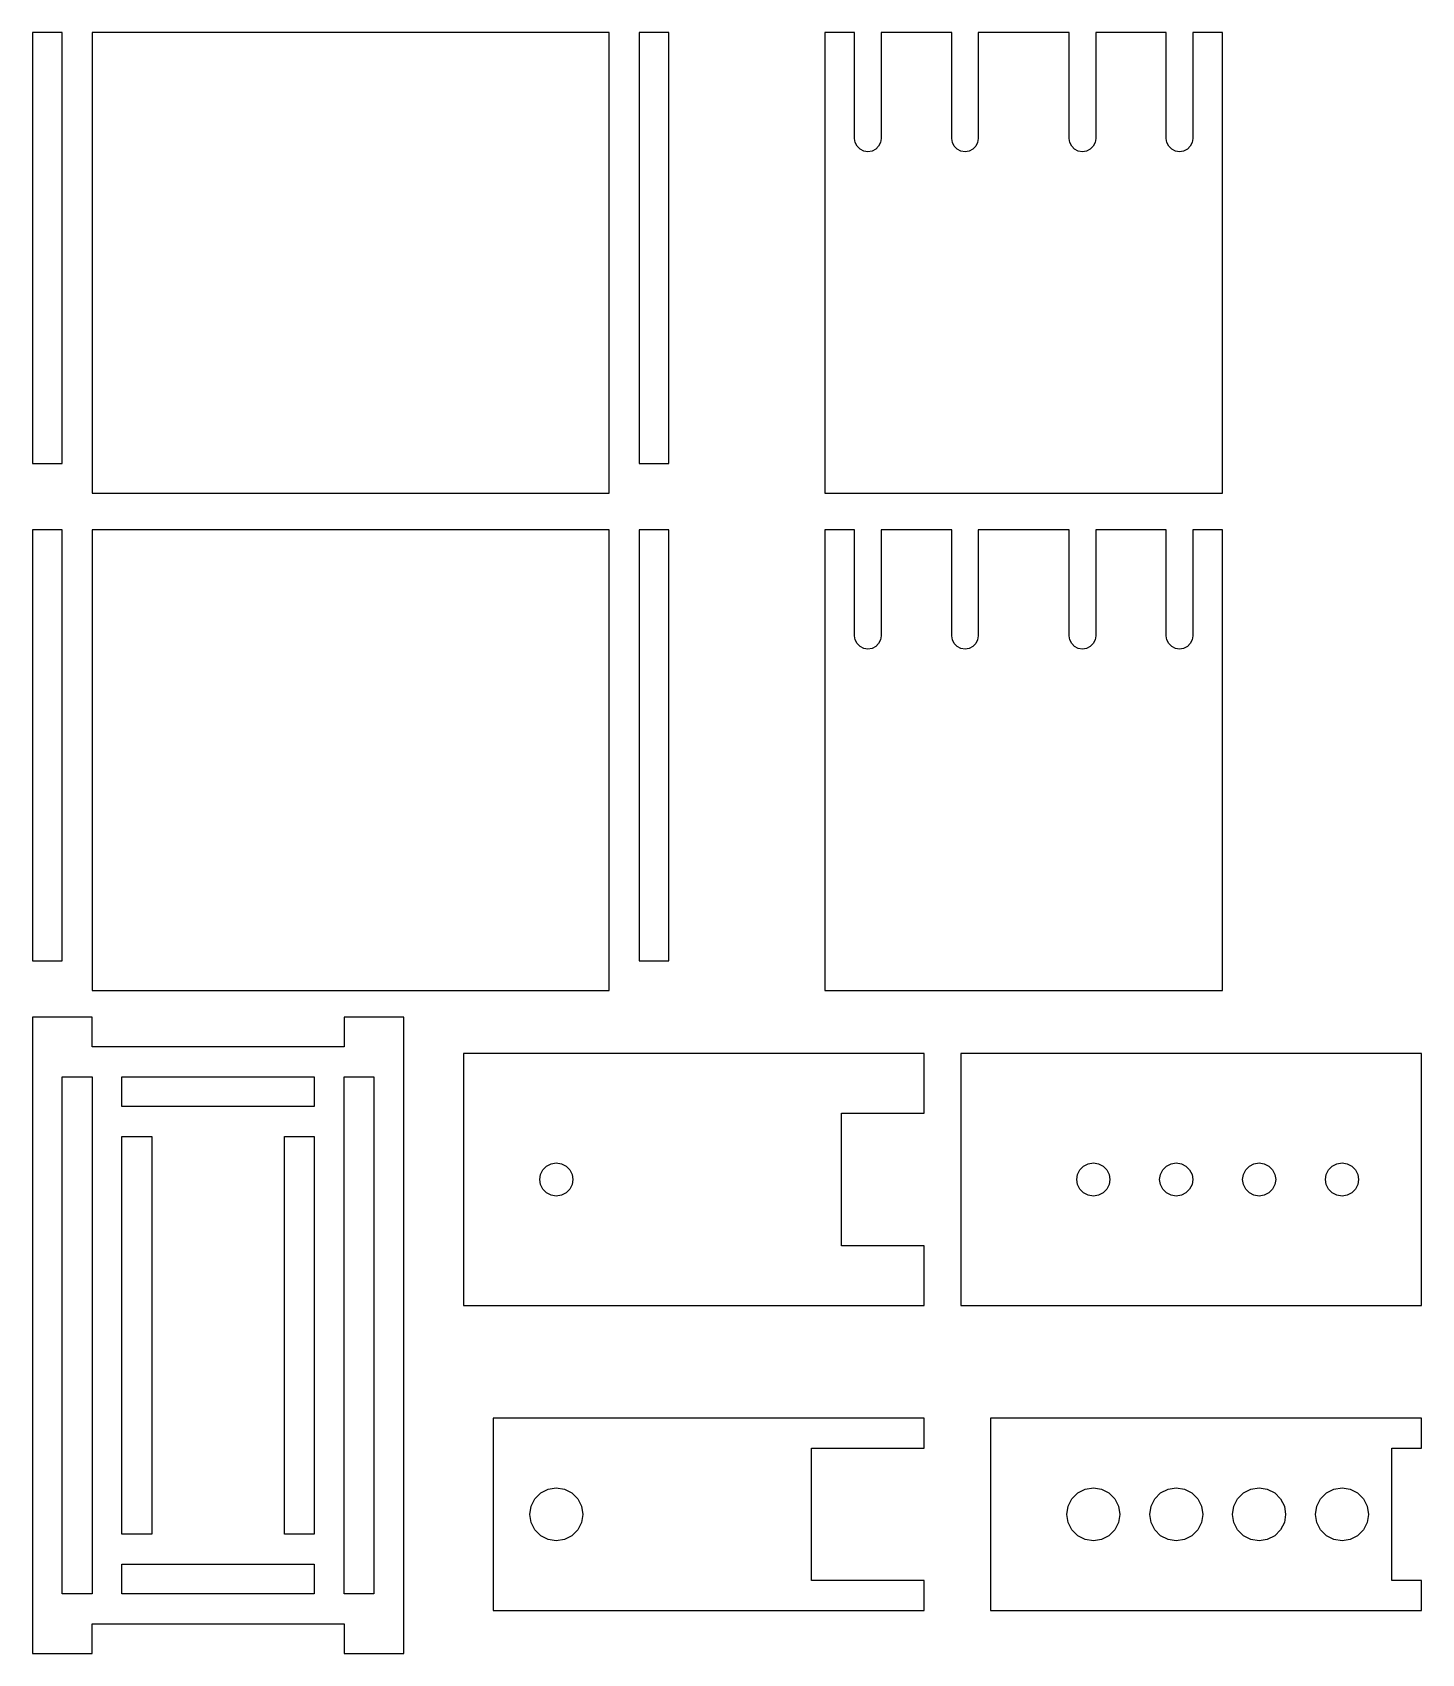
# Model space of a CAD drawing. Header units: metres. Extents: x 0 to 419, y 0 to 489.
import ezdxf

# ---------------------------------------------------------------- set-up
doc = ezdxf.new("R2010")
doc.units = ezdxf.units.M

msp = doc.modelspace()

# ---------------------------------------------------------------- linework, layer by layer
for p, q in [((9, 489), (0, 489)), ((0, 489), (0, 359)), ((9, 359), (9, 489)), ((174, 489), (18, 489)), ((18, 489), (18, 350)), ((174, 350), (174, 489)), ((192, 489), (183, 489)), ((183, 489), (183, 359)), ((192, 359), (192, 489)), ((248, 489), (239, 489)), ((239, 489), (239, 350)), ((248, 457), (248, 489)), ((277.3, 489), (256, 489)), ((256, 489), (256, 457)), ((277.3, 457), (277.3, 489)), ((312.7, 489), (285.3, 489)), ((285.3, 489), (285.3, 457)), ((312.7, 457), (312.7, 489)), ((342, 489), (320.7, 489)), ((320.7, 489), (320.7, 457)), ((342, 457), (342, 489)), ((359, 489), (350, 489)), ((350, 489), (350, 457)), ((359, 350), (359, 489)), ((248.196, 455.764), (248, 457)), ((248.764, 454.649), (248.196, 455.764)), ((255.804, 455.764), (255.236, 454.649)), ((256, 457), (255.804, 455.764)), ((277.496, 455.764), (277.3, 457)), ((278.064, 454.649), (277.496, 455.764)), ((285.104, 455.764), (284.536, 454.649)), ((285.3, 457), (285.104, 455.764)), ((312.896, 455.764), (312.7, 457)), ((313.464, 454.649), (312.896, 455.764)), ((320.504, 455.764), (319.936, 454.649)), ((320.7, 457), (320.504, 455.764)), ((342.196, 455.764), (342, 457)), ((342.764, 454.649), (342.196, 455.764)), ((349.804, 455.764), (349.236, 454.649)), ((350, 457), (349.804, 455.764)), ((249.649, 453.764), (248.764, 454.649)), ((250.764, 453.196), (249.649, 453.764)), ((252, 453), (250.764, 453.196)), ((253.236, 453.196), (252, 453)), ((254.351, 453.764), (253.236, 453.196)), ((255.236, 454.649), (254.351, 453.764)), ((278.949, 453.764), (278.064, 454.649)), ((280.064, 453.196), (278.949, 453.764)), ((281.3, 453), (280.064, 453.196)), ((282.536, 453.196), (281.3, 453)), ((283.651, 453.764), (282.536, 453.196)), ((284.536, 454.649), (283.651, 453.764)), ((314.349, 453.764), (313.464, 454.649)), ((315.464, 453.196), (314.349, 453.764)), ((316.7, 453), (315.464, 453.196)), ((317.936, 453.196), (316.7, 453)), ((319.051, 453.764), (317.936, 453.196)), ((319.936, 454.649), (319.051, 453.764)), ((343.649, 453.764), (342.764, 454.649)), ((344.764, 453.196), (343.649, 453.764)), ((346, 453), (344.764, 453.196)), ((347.236, 453.196), (346, 453)), ((348.351, 453.764), (347.236, 453.196)), ((349.236, 454.649), (348.351, 453.764)), ((0, 359), (9, 359)), ((183, 359), (192, 359)), ((18, 350), (174, 350)), ((239, 350), (359, 350)), ((9, 339), (0, 339)), ((0, 339), (0, 209)), ((9, 209), (9, 339)), ((174, 339), (18, 339)), ((18, 339), (18, 200)), ((174, 200), (174, 339)), ((192, 339), (183, 339)), ((183, 339), (183, 209)), ((192, 209), (192, 339)), ((248, 339), (239, 339)), ((239, 339), (239, 200)), ((248, 307), (248, 339)), ((277.3, 339), (256, 339)), ((256, 339), (256, 307)), ((277.3, 307), (277.3, 339)), ((312.7, 339), (285.3, 339)), ((285.3, 339), (285.3, 307)), ((312.7, 307), (312.7, 339)), ((342, 339), (320.7, 339)), ((320.7, 339), (320.7, 307)), ((342, 307), (342, 339)), ((359, 339), (350, 339)), ((350, 339), (350, 307)), ((359, 200), (359, 339)), ((248.196, 305.764), (248, 307)), ((248.764, 304.649), (248.196, 305.764)), ((249.649, 303.764), (248.764, 304.649)), ((250.764, 303.196), (249.649, 303.764)), ((252, 303), (250.764, 303.196)), ((253.236, 303.196), (252, 303)), ((254.351, 303.764), (253.236, 303.196)), ((255.236, 304.649), (254.351, 303.764)), ((255.804, 305.764), (255.236, 304.649)), ((256, 307), (255.804, 305.764)), ((277.496, 305.764), (277.3, 307)), ((278.064, 304.649), (277.496, 305.764)), ((278.949, 303.764), (278.064, 304.649)), ((280.064, 303.196), (278.949, 303.764)), ((281.3, 303), (280.064, 303.196)), ((282.536, 303.196), (281.3, 303)), ((283.651, 303.764), (282.536, 303.196)), ((284.536, 304.649), (283.651, 303.764)), ((285.104, 305.764), (284.536, 304.649)), ((285.3, 307), (285.104, 305.764)), ((312.896, 305.764), (312.7, 307)), ((313.464, 304.649), (312.896, 305.764)), ((314.349, 303.764), (313.464, 304.649)), ((315.464, 303.196), (314.349, 303.764)), ((316.7, 303), (315.464, 303.196)), ((317.936, 303.196), (316.7, 303)), ((319.051, 303.764), (317.936, 303.196)), ((319.936, 304.649), (319.051, 303.764)), ((320.504, 305.764), (319.936, 304.649)), ((320.7, 307), (320.504, 305.764)), ((342.196, 305.764), (342, 307)), ((342.764, 304.649), (342.196, 305.764)), ((343.649, 303.764), (342.764, 304.649)), ((344.764, 303.196), (343.649, 303.764)), ((346, 303), (344.764, 303.196)), ((347.236, 303.196), (346, 303)), ((348.351, 303.764), (347.236, 303.196)), ((349.236, 304.649), (348.351, 303.764)), ((349.804, 305.764), (349.236, 304.649)), ((350, 307), (349.804, 305.764)), ((0, 209), (9, 209)), ((183, 209), (192, 209)), ((18, 200), (174, 200)), ((239, 200), (359, 200)), ((18, 192), (0, 192)), ((0, 192), (0, 0)), ((18, 183), (18, 192)), ((112, 192), (94, 192)), ((94, 192), (94, 183)), ((112, 0), (112, 192)), ((94, 183), (18, 183)), ((269, 181), (130, 181)), ((130, 181), (130, 105)), ((269, 163), (269, 181)), ((419, 181), (280, 181)), ((280, 181), (280, 105)), ((419, 105), (419, 181)), ((9, 18), (9, 174)), ((9, 174), (18, 174)), ((18, 174), (18, 18)), ((27, 165), (27, 174)), ((27, 174), (85, 174)), ((85, 174), (85, 165)), ((94, 18), (94, 174)), ((94, 174), (103, 174)), ((103, 174), (103, 18)), ((85, 165), (27, 165)), ((244, 123), (244, 163)), ((244, 163), (269, 163)), ((27, 36), (27, 156)), ((27, 156), (36, 156)), ((36, 156), (36, 36)), ((76, 36), (76, 156)), ((76, 156), (85, 156)), ((85, 156), (85, 36)), ((153.955, 145.939), (155.061, 147.045)), ((155.061, 147.045), (156.455, 147.755)), ((156.455, 147.755), (158, 148)), ((158, 148), (159.545, 147.755)), ((159.545, 147.755), (160.939, 147.045)), ((160.939, 147.045), (162.045, 145.939)), ((315.955, 145.939), (317.061, 147.045)), ((317.061, 147.045), (318.455, 147.755)), ((318.455, 147.755), (320, 148)), ((320, 148), (321.545, 147.755)), ((321.545, 147.755), (322.939, 147.045)), ((322.939, 147.045), (324.045, 145.939)), ((340.955, 145.939), (342.061, 147.045)), ((342.061, 147.045), (343.455, 147.755)), ((343.455, 147.755), (345, 148)), ((345, 148), (346.545, 147.755)), ((346.545, 147.755), (347.939, 147.045)), ((347.939, 147.045), (349.045, 145.939)), ((365.955, 145.939), (367.061, 147.045)), ((367.061, 147.045), (368.455, 147.755)), ((368.455, 147.755), (370, 148)), ((370, 148), (371.545, 147.755)), ((371.545, 147.755), (372.939, 147.045)), ((372.939, 147.045), (374.045, 145.939)), ((390.955, 145.939), (392.061, 147.045)), ((392.061, 147.045), (393.455, 147.755)), ((393.455, 147.755), (395, 148)), ((395, 148), (396.545, 147.755)), ((396.545, 147.755), (397.939, 147.045)), ((397.939, 147.045), (399.045, 145.939)), ((153, 143), (153.245, 144.545)), ((153.245, 141.455), (153, 143)), ((153.245, 144.545), (153.955, 145.939)), ((162.045, 145.939), (162.755, 144.545)), ((162.755, 144.545), (163, 143)), ((163, 143), (162.755, 141.455)), ((315, 143), (315.245, 144.545)), ((315.245, 141.455), (315, 143)), ((315.245, 144.545), (315.955, 145.939)), ((324.045, 145.939), (324.755, 144.545)), ((324.755, 144.545), (325, 143)), ((325, 143), (324.755, 141.455)), ((340, 143), (340.245, 144.545)), ((340.245, 141.455), (340, 143)), ((340.245, 144.545), (340.955, 145.939)), ((349.045, 145.939), (349.755, 144.545)), ((349.755, 144.545), (350, 143)), ((350, 143), (349.755, 141.455)), ((365, 143), (365.245, 144.545)), ((365.245, 141.455), (365, 143)), ((365.245, 144.545), (365.955, 145.939)), ((374.045, 145.939), (374.755, 144.545)), ((374.755, 144.545), (375, 143)), ((375, 143), (374.755, 141.455)), ((390, 143), (390.245, 144.545)), ((390.245, 141.455), (390, 143)), ((390.245, 144.545), (390.955, 145.939)), ((399.045, 145.939), (399.755, 144.545)), ((399.755, 144.545), (400, 143)), ((400, 143), (399.755, 141.455)), ((153.955, 140.061), (153.245, 141.455)), ((155.061, 138.955), (153.955, 140.061)), ((156.455, 138.245), (155.061, 138.955)), ((158, 138), (156.455, 138.245)), ((159.545, 138.245), (158, 138)), ((160.939, 138.955), (159.545, 138.245)), ((162.045, 140.061), (160.939, 138.955)), ((162.755, 141.455), (162.045, 140.061)), ((315.955, 140.061), (315.245, 141.455)), ((317.061, 138.955), (315.955, 140.061)), ((318.455, 138.245), (317.061, 138.955)), ((320, 138), (318.455, 138.245)), ((321.545, 138.245), (320, 138)), ((322.939, 138.955), (321.545, 138.245)), ((324.045, 140.061), (322.939, 138.955)), ((324.755, 141.455), (324.045, 140.061)), ((340.955, 140.061), (340.245, 141.455)), ((342.061, 138.955), (340.955, 140.061)), ((343.455, 138.245), (342.061, 138.955)), ((345, 138), (343.455, 138.245)), ((346.545, 138.245), (345, 138)), ((347.939, 138.955), (346.545, 138.245)), ((349.045, 140.061), (347.939, 138.955)), ((349.755, 141.455), (349.045, 140.061)), ((365.955, 140.061), (365.245, 141.455)), ((367.061, 138.955), (365.955, 140.061)), ((368.455, 138.245), (367.061, 138.955)), ((370, 138), (368.455, 138.245)), ((371.545, 138.245), (370, 138)), ((372.939, 138.955), (371.545, 138.245)), ((374.045, 140.061), (372.939, 138.955)), ((374.755, 141.455), (374.045, 140.061)), ((390.955, 140.061), (390.245, 141.455)), ((392.061, 138.955), (390.955, 140.061)), ((393.455, 138.245), (392.061, 138.955)), ((395, 138), (393.455, 138.245)), ((396.545, 138.245), (395, 138)), ((397.939, 138.955), (396.545, 138.245)), ((399.045, 140.061), (397.939, 138.955)), ((399.755, 141.455), (399.045, 140.061)), ((269, 123), (244, 123)), ((269, 105), (269, 123)), ((130, 105), (269, 105)), ((280, 105), (419, 105)), ((269, 71), (139, 71)), ((139, 71), (139, 13)), ((269, 62), (269, 71)), ((419, 71), (289, 71)), ((289, 71), (289, 13)), ((419, 62), (419, 71)), ((235, 22), (235, 62)), ((235, 62), (269, 62)), ((410, 22), (410, 62)), ((410, 62), (419, 62)), ((153.298, 48.4721), (155.528, 49.6085)), ((155.528, 49.6085), (158, 50)), ((158, 50), (160.472, 49.6085)), ((160.472, 49.6085), (162.702, 48.4721)), ((315.298, 48.4721), (317.528, 49.6085)), ((317.528, 49.6085), (320, 50)), ((320, 50), (322.472, 49.6085)), ((322.472, 49.6085), (324.702, 48.4721)), ((340.298, 48.4721), (342.528, 49.6085)), ((342.528, 49.6085), (345, 50)), ((345, 50), (347.472, 49.6085)), ((347.472, 49.6085), (349.702, 48.4721)), ((365.298, 48.4721), (367.528, 49.6085)), ((367.528, 49.6085), (370, 50)), ((370, 50), (372.472, 49.6085)), ((372.472, 49.6085), (374.702, 48.4721)), ((390.298, 48.4721), (392.528, 49.6085)), ((392.528, 49.6085), (395, 50)), ((395, 50), (397.472, 49.6085)), ((397.472, 49.6085), (399.702, 48.4721)), ((150, 42), (150.392, 44.4721)), ((150.392, 44.4721), (151.528, 46.7023)), ((151.528, 46.7023), (153.298, 48.4721)), ((162.702, 48.4721), (164.472, 46.7023)), ((164.472, 46.7023), (165.608, 44.4721)), ((165.608, 44.4721), (166, 42)), ((312, 42), (312.392, 44.4721)), ((312.392, 44.4721), (313.528, 46.7023)), ((313.528, 46.7023), (315.298, 48.4721)), ((324.702, 48.4721), (326.472, 46.7023)), ((326.472, 46.7023), (327.608, 44.4721)), ((327.608, 44.4721), (328, 42)), ((337, 42), (337.392, 44.4721)), ((337.392, 44.4721), (338.528, 46.7023)), ((338.528, 46.7023), (340.298, 48.4721)), ((349.702, 48.4721), (351.472, 46.7023)), ((351.472, 46.7023), (352.608, 44.4721)), ((352.608, 44.4721), (353, 42)), ((362, 42), (362.392, 44.4721)), ((362.392, 44.4721), (363.528, 46.7023)), ((363.528, 46.7023), (365.298, 48.4721)), ((374.702, 48.4721), (376.472, 46.7023)), ((376.472, 46.7023), (377.608, 44.4721)), ((377.608, 44.4721), (378, 42)), ((387, 42), (387.392, 44.4721)), ((387.392, 44.4721), (388.528, 46.7023)), ((388.528, 46.7023), (390.298, 48.4721)), ((399.702, 48.4721), (401.472, 46.7023)), ((401.472, 46.7023), (402.608, 44.4721)), ((402.608, 44.4721), (403, 42)), ((150.392, 39.5279), (150, 42)), ((151.528, 37.2977), (150.392, 39.5279)), ((165.608, 39.5279), (164.472, 37.2977)), ((166, 42), (165.608, 39.5279)), ((312.392, 39.5279), (312, 42)), ((313.528, 37.2977), (312.392, 39.5279)), ((327.608, 39.5279), (326.472, 37.2977)), ((328, 42), (327.608, 39.5279)), ((337.392, 39.5279), (337, 42)), ((338.528, 37.2977), (337.392, 39.5279)), ((352.608, 39.5279), (351.472, 37.2977)), ((353, 42), (352.608, 39.5279)), ((362.392, 39.5279), (362, 42)), ((363.528, 37.2977), (362.392, 39.5279)), ((377.608, 39.5279), (376.472, 37.2977)), ((378, 42), (377.608, 39.5279)), ((387.392, 39.5279), (387, 42)), ((388.528, 37.2977), (387.392, 39.5279)), ((402.608, 39.5279), (401.472, 37.2977)), ((403, 42), (402.608, 39.5279)), ((36, 36), (27, 36)), ((85, 36), (76, 36)), ((153.298, 35.5279), (151.528, 37.2977)), ((155.528, 34.3915), (153.298, 35.5279)), ((158, 34), (155.528, 34.3915)), ((160.472, 34.3915), (158, 34)), ((162.702, 35.5279), (160.472, 34.3915)), ((164.472, 37.2977), (162.702, 35.5279)), ((315.298, 35.5279), (313.528, 37.2977)), ((317.528, 34.3915), (315.298, 35.5279)), ((320, 34), (317.528, 34.3915)), ((322.472, 34.3915), (320, 34)), ((324.702, 35.5279), (322.472, 34.3915)), ((326.472, 37.2977), (324.702, 35.5279)), ((340.298, 35.5279), (338.528, 37.2977)), ((342.528, 34.3915), (340.298, 35.5279)), ((345, 34), (342.528, 34.3915)), ((347.472, 34.3915), (345, 34)), ((349.702, 35.5279), (347.472, 34.3915)), ((351.472, 37.2977), (349.702, 35.5279)), ((365.298, 35.5279), (363.528, 37.2977)), ((367.528, 34.3915), (365.298, 35.5279)), ((370, 34), (367.528, 34.3915)), ((372.472, 34.3915), (370, 34)), ((374.702, 35.5279), (372.472, 34.3915)), ((376.472, 37.2977), (374.702, 35.5279)), ((390.298, 35.5279), (388.528, 37.2977)), ((392.528, 34.3915), (390.298, 35.5279)), ((395, 34), (392.528, 34.3915)), ((397.472, 34.3915), (395, 34)), ((399.702, 35.5279), (397.472, 34.3915)), ((401.472, 37.2977), (399.702, 35.5279)), ((27, 18), (27, 27)), ((27, 27), (85, 27)), ((85, 27), (85, 18)), ((269, 22), (235, 22)), ((269, 13), (269, 22)), ((419, 22), (410, 22)), ((419, 13), (419, 22)), ((18, 18), (9, 18)), ((85, 18), (27, 18)), ((103, 18), (94, 18)), ((139, 13), (269, 13)), ((289, 13), (419, 13)), ((18, 0), (18, 9)), ((18, 9), (94, 9)), ((94, 9), (94, 0)), ((0, 0), (18, 0)), ((94, 0), (112, 0))]:
    msp.add_line(p, q)

doc.saveas('drawing.dxf')
